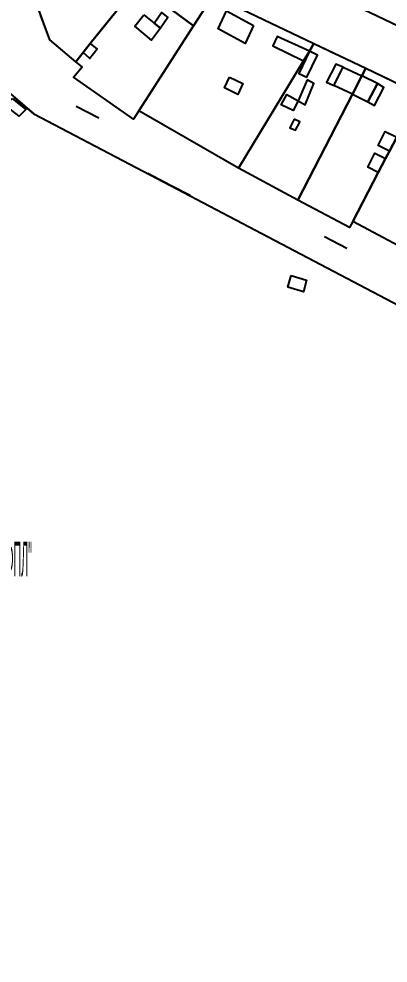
# Model space of a CAD drawing. Extents: x -14.1 to 15.6, y -19 to 8.9.
# Drawn here: x -7.187 to -5.738, y -4.99 to -1.286 of the extents above; entities that cross this region are included whole.
import ezdxf

# ---------------------------------------------------------------- set-up
doc = ezdxf.new("R2010")
doc.units = 0
doc.header["$MEASUREMENT"] = 0
doc.linetypes.add('DOT', pattern=[1, 0, -1])
doc.layers.get('0').update_dxf_attribs({"linetype": 'CONTINUOUS'})

msp = doc.modelspace()

# ---------------------------------------------------------------- linework, layer by layer
at = {"color": 7, "linetype": 'Continuous'}
for points in [[(-6.0228, -0.7917), (-5.9658, -0.8647), (-5.8928, -0.9517), (-5.8818, -0.9647), (-5.7568, -1.0317), (-5.6378, -1.1057), (-5.5878, -1.1387), (-5.6988, -1.3147), (-6.0808, -1.1307), (-6.2758, -1.0217), (-6.2658, -0.9807)], [(-6.0228, -0.7917), (-5.9658, -0.8647), (-5.8928, -0.9517), (-5.8818, -0.9647), (-5.7568, -1.0317), (-5.6378, -1.1057), (-5.5878, -1.1387), (-5.6988, -1.3147), (-6.0808, -1.1307), (-6.2758, -1.0217), (-6.2658, -0.9807)], [(-6.9048, -0.8977), (-6.8048, -0.8767), (-6.7428, -0.9667), (-6.7168, -0.9877), (-6.6868, -0.9527), (-6.6148, -1.0187), (-6.6368, -1.0467), (-6.6628, -1.0787), (-6.6888, -1.1117), (-6.7788, -1.2227), (-6.8068, -1.2577), (-6.9068, -1.3827), (-6.9348, -1.4177), (-6.9638, -1.4537), (-7.0658, -1.3677), (-7.1418, -1.1597)], [(-6.9048, -0.8977), (-6.8048, -0.8767), (-6.7428, -0.9667), (-6.7168, -0.9877), (-6.6868, -0.9527), (-6.6148, -1.0187), (-6.6368, -1.0467), (-6.6628, -1.0787), (-6.6888, -1.1117), (-6.7788, -1.2227), (-6.8068, -1.2577), (-6.9068, -1.3827), (-6.9348, -1.4177), (-6.9638, -1.4537), (-7.0658, -1.3677), (-7.1418, -1.1597)], [(-6.6148, -1.0187), (-6.4248, -1.1927), (-6.5018, -1.3127), (-6.5868, -1.2497), (-6.5428, -1.1867), (-6.6148, -1.1217), (-6.6318, -1.1067), (-6.6628, -1.0787), (-6.6368, -1.0467)], [(-6.6148, -1.0187), (-6.4248, -1.1927), (-6.5018, -1.3127), (-6.5868, -1.2497), (-6.5428, -1.1867), (-6.6148, -1.1217), (-6.6318, -1.1067), (-6.6628, -1.0787), (-6.6368, -1.0467)], [(-6.9638, -1.4537), (-6.9348, -1.4177), (-6.9068, -1.3827), (-6.8068, -1.2577), (-6.7788, -1.2227), (-6.6888, -1.1117), (-6.6628, -1.0787), (-6.6318, -1.1067), (-6.6148, -1.1217), (-6.5428, -1.1867), (-6.5868, -1.2497), (-6.5018, -1.3127), (-6.7158, -1.6467), (-6.7368, -1.6787), (-6.9718, -1.5147), (-6.9388, -1.4737)], [(-6.9638, -1.4537), (-6.9348, -1.4177), (-6.9068, -1.3827), (-6.8068, -1.2577), (-6.7788, -1.2227), (-6.6888, -1.1117), (-6.6628, -1.0787), (-6.6318, -1.1067), (-6.6148, -1.1217), (-6.5428, -1.1867), (-6.5868, -1.2497), (-6.5018, -1.3127), (-6.7158, -1.6467), (-6.7368, -1.6787), (-6.9718, -1.5147), (-6.9388, -1.4737)], [(-6.4248, -1.1927), (-6.0298, -1.3827), (-6.0468, -1.4117), (-6.0698, -1.4497), (-6.3248, -1.8707), (-6.7158, -1.6467), (-6.5018, -1.3127)], [(-6.4248, -1.1927), (-6.0298, -1.3827), (-6.0468, -1.4117), (-6.0698, -1.4497), (-6.3248, -1.8707), (-6.7158, -1.6467), (-6.5018, -1.3127)], [(-6.2658, -1.3117), (-6.2988, -1.3817), (-6.4048, -1.3247), (-6.3718, -1.2547)], [(-6.6968, -1.2697), (-6.6558, -1.3027), (-6.6308, -1.3227), (-6.6658, -1.3687), (-6.7318, -1.3147)], [(-6.6308, -1.3227), (-6.6558, -1.3027), (-6.6268, -1.2607), (-6.6018, -1.2807)], [(-6.0468, -1.4117), (-6.1738, -1.3547), (-6.1908, -1.3917), (-6.0698, -1.4497)], [(-6.9348, -1.4177), (-6.9068, -1.3827), (-6.8798, -1.4047), (-6.9088, -1.4407)], [(-6.0298, -1.3827), (-5.8248, -1.4787), (-5.8408, -1.5097), (-5.8778, -1.5807), (-6.0918, -1.9967), (-6.3248, -1.8707), (-6.0698, -1.4497), (-6.0468, -1.4117)], [(-6.0298, -1.3827), (-5.8248, -1.4787), (-5.8408, -1.5097), (-5.8778, -1.5807), (-6.0918, -1.9967), (-6.3248, -1.8707), (-6.0698, -1.4497), (-6.0468, -1.4117)], [(-6.0468, -1.4117), (-6.0888, -1.4997), (-6.0568, -1.5147), (-6.0148, -1.4277)], [(-5.8248, -1.4787), (-5.6158, -1.5797), (-5.7038, -1.7497), (-5.7328, -1.8047), (-5.7478, -1.8337), (-5.7768, -1.8887), (-5.8768, -2.0807), (-5.8898, -2.1047), (-6.0918, -1.9967), (-5.8778, -1.5807), (-5.8408, -1.5097)], [(-5.8248, -1.4787), (-5.6158, -1.5797), (-5.7038, -1.7497), (-5.7328, -1.8047), (-5.7478, -1.8337), (-5.7768, -1.8887), (-5.8768, -2.0807), (-5.8898, -2.1047), (-6.0918, -1.9967), (-5.8778, -1.5807), (-5.8408, -1.5097)], [(-5.9508, -1.5467), (-5.9138, -1.4757), (-5.9428, -1.4627), (-5.9798, -1.5337)], [(-5.8408, -1.5097), (-5.8778, -1.5807), (-5.9508, -1.5467), (-5.9138, -1.4757)], [(-6.3598, -1.5147), (-6.3078, -1.5387), (-6.3278, -1.5817), (-6.3798, -1.5567)], [(-5.8408, -1.5097), (-5.8778, -1.5807), (-5.8168, -1.6107), (-5.7798, -1.5397)], [(-6.0558, -1.5247), (-6.0908, -1.6077), (-6.0628, -1.6227), (-6.0288, -1.5387)], [(-5.7798, -1.5397), (-5.8168, -1.6107), (-5.7908, -1.6257), (-5.7548, -1.5547)], [(-6.0908, -1.6077), (-6.1098, -1.6457), (-6.1578, -1.6227), (-6.1358, -1.5817)], [(-5.6158, -1.5797), (-5.3478, -1.7117), (-5.3838, -1.7847), (-5.5988, -2.2277), (-5.8768, -2.0807), (-5.7768, -1.8887), (-5.7478, -1.8337), (-5.7328, -1.8047), (-5.7038, -1.7497)], [(-5.6158, -1.5797), (-5.3478, -1.7117), (-5.3838, -1.7847), (-5.5988, -2.2277), (-5.8768, -2.0807), (-5.7768, -1.8887), (-5.7478, -1.8337), (-5.7328, -1.8047), (-5.7038, -1.7497)], [(-7.2128, -1.5977), (-7.1598, -1.6407), (-7.1858, -1.6677), (-7.2388, -1.6257)], [(-6.1068, -1.6797), (-6.1238, -1.7127), (-6.1008, -1.7227), (-6.0848, -1.6907), (-6.0848, -1.6897)], [(-5.7038, -1.7497), (-5.7328, -1.8047), (-5.7768, -1.7827), (-5.7488, -1.7277)], [(-5.7478, -1.8337), (-5.7768, -1.8887), (-5.8178, -1.8677), (-5.7898, -1.8127)], [(-6.1188, -2.2927), (-6.0578, -2.3107), (-6.0698, -2.3567), (-6.1308, -2.3387)]]:
    msp.add_lwpolyline(points, close=True, dxfattribs=at)
at = {"color": 7, "linetype": 'DOT'}
msp.add_lwpolyline([(-7.6468, -1.2147), (-7.4498, -0.9497), (-6.9618, -1.6277), (-3.5678, -3.4087), (-2.7878, -3.8177), (-3.2878, -3.7167), (-3.4308, -3.6417), (-4.0238, -3.3067), (-4.0798, -3.2757), (-4.1278, -3.2497), (-4.1848, -3.2187), (-4.5728, -3.0057), (-5.5418, -2.4917), (-6.5918, -1.9387), (-7.1278, -1.6587)], close=True, dxfattribs=at)
for points in [[(-7.4498, -0.9497), (-6.9618, -1.6277), (-3.5678, -3.4087)], [(-2.3988, -3.0257), (-3.2268, -2.6277), (-6.4758, -1.0677)], [(-6.4248, -1.1927), (-6.0298, -1.3827), (-5.8248, -1.4787), (-5.6158, -1.5797), (-5.3478, -1.7117), (-5.2708, -1.7517), (-5.1578, -1.8107), (-4.9838, -1.9007), (-4.8108, -1.9867), (-4.6408, -2.0747), (-4.6348, -2.0777), (-4.5888, -2.1017), (-4.4748, -2.1607), (-4.3438, -2.2197), (-4.1898, -2.2917), (-4.0088, -2.3777), (-3.8078, -2.4697), (-3.6288, -2.5527), (-3.4568, -2.6347), (-3.2668, -2.7197), (-3.2268, -2.6277), (-6.4758, -1.0677)], [(-6.0808, -1.1307), (-5.6988, -1.3147)], [(-5.5988, -2.2277), (-5.8768, -2.0807), (-5.8898, -2.1047), (-6.0918, -1.9967), (-6.3248, -1.8707), (-6.7158, -1.6467), (-6.7368, -1.6787), (-6.9718, -1.5147), (-6.9388, -1.4737), (-6.9638, -1.4537), (-7.0658, -1.3677), (-7.1418, -1.1597)]]:
    msp.add_lwpolyline(points, dxfattribs=at)
at = {"color": 7, "linetype": 'Continuous'}
msp.add_lwpolyline([(-7.6468, -1.2147), (-7.1278, -1.6587), (-6.5918, -1.9387), (-5.5418, -2.4917), (-4.5728, -3.0057), (-4.1848, -3.2187), (-4.1278, -3.2497), (-4.0798, -3.2757), (-4.0238, -3.3067), (-3.4308, -3.6417), (-3.2878, -3.7167), (-3.5048, -4.3807), (-3.3638, -4.4677), (-3.4278, -4.6397), (-3.5748, -4.6017), (-3.6528, -4.8097), (-3.9218, -4.8197), (-3.9718, -4.9277), (-4.2978, -5.0577)], dxfattribs=at)
msp.add_lwpolyline([(-7.6468, -1.2147), (-7.1278, -1.6587), (-6.5918, -1.9387), (-5.5418, -2.4917), (-4.5728, -3.0057), (-4.1848, -3.2187), (-4.1278, -3.2497), (-4.0798, -3.2757), (-4.0238, -3.3067), (-3.4308, -3.6417), (-3.2878, -3.7167), (-3.5048, -4.3807), (-3.3638, -4.4677), (-3.4278, -4.6397), (-3.5748, -4.6017), (-3.6528, -4.8097), (-3.9218, -4.8197), (-3.9718, -4.9277), (-4.2978, -5.0577)], dxfattribs=at)

# ---------------------------------------------------------------- texts
at = {"color": 1, "width": 0.229167}
msp.add_text('фпп "чПУФПЛ"', height=0.13575, dxfattribs=at).set_placement((-7.4228, -3.4724))

doc.saveas('drawing.dxf')
